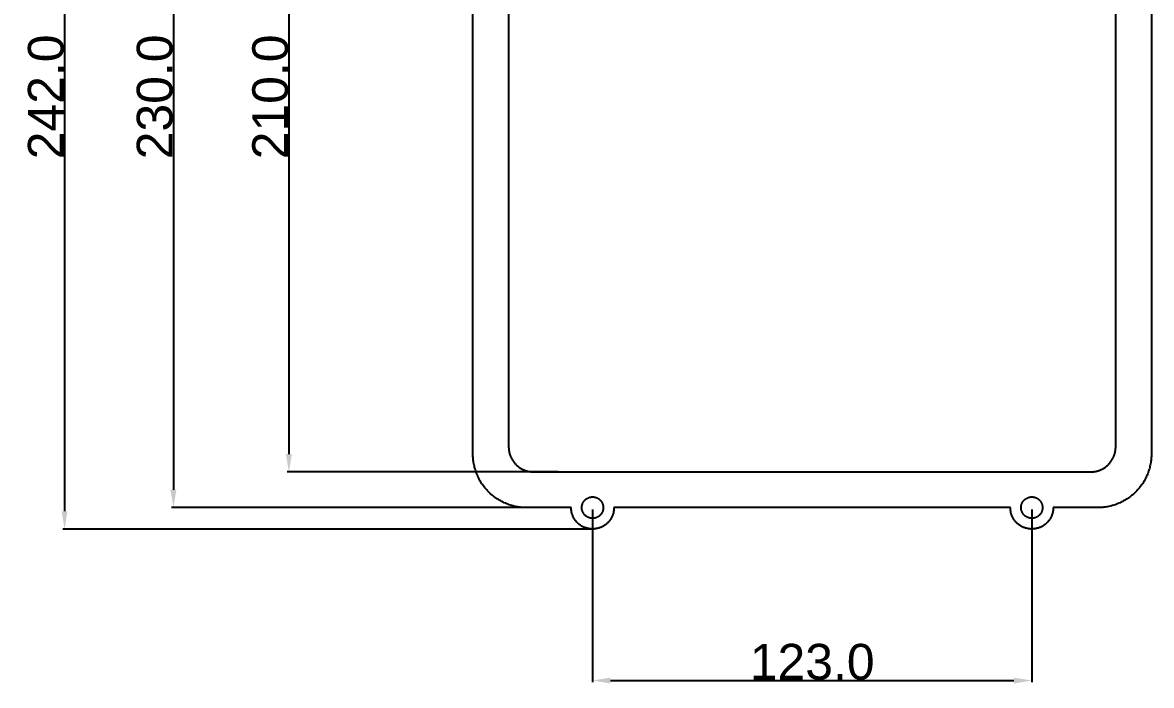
# Model space of a CAD drawing. Header units: millimetres. Extents: x 3033 to 5751, y 230 to 1450.
# Drawn here: x 4765.8 to 5081.9, y 616.5 to 802.1 of the extents above; entities that cross this region are included whole.
import ezdxf

# ---------------------------------------------------------------- set-up
doc = ezdxf.new("R2010")
doc.units = ezdxf.units.MM
doc.header["$MEASUREMENT"] = 0
doc.layers.add('Default', color=7, linetype='Continuous')
doc.layers.add('LAYER 01', color=40, linetype='Continuous')
doc.styles.add('Arial', font='arial.ttf')
doc.dimstyles.new('Dimension Style 01', dxfattribs={"dimtxt": 10, "dimasz": 5, "dimexe": 0.5, "dimexo": 0.5, "dimgap": 0.09, "dimtad": 1, "dimtoh": 1, "dimdec": 1, "dimzin": 1, "dimdsep": 46, "dimtxsty": 'Arial', "dimcen": 0.5, "dimadec": 1, "dimazin": 0, "dimtfac": 1, "dimtdec": 4, "dimtix": 1, "dimtmove": 0, "dimatfit": 3, "dimfxl": 1, "dimtolj": 1, "dimtzin": 1, "dimarcsym": 0})

# ---------------------------------------------------------------- blocks, each defined once
blk = doc.blocks.new('*D17')
at = {"layer": 'Default', "color": 0, "lineweight": -2, "transparency": 16777216}
for p, q in [((4918.91, 896.29), (4807.54, 896.29)), ((4808.04, 891.29), (4808.04, 671.29)), ((4918.91, 666.29), (4807.54, 666.29))]:
    blk.add_line(p, q, dxfattribs=at)
at = {"layer": 'Default', "color": 0, "transparency": 16777216}
for points in [[(4808.87, 891.29), (4807.2, 891.29), (4808.04, 896.29)], [(4807.2, 671.29), (4808.87, 671.29), (4808.04, 666.29)]]:
    blk.add_solid(points, dxfattribs=at)
at = {"layer": 'Defpoints', "color": 0, "transparency": 16777216}
for p in [(4919.41, 896.29), (4808.04, 666.29), (4919.41, 666.29)]:
    blk.add_point(p, dxfattribs=at)
at = {"layer": 'Default', "color": 0, "transparency": 16777216, "insert": (4802.84, 781.29), "char_height": 10, "attachment_point": 5, "rotation": 90, "style": 'Arial'}
blk.add_mtext('\\A1;230.0', dxfattribs=at)
blk = doc.blocks.new('*D18')
at = {"layer": 'Default', "color": 0, "lineweight": -2, "transparency": 16777216}
for p, q in [((4925.41, 665.79), (4925.41, 617.37)), ((5048.41, 665.79), (5048.41, 617.37)), ((4930.41, 617.87), (5043.41, 617.87))]:
    blk.add_line(p, q, dxfattribs=at)
at = {"layer": 'Default', "color": 0, "transparency": 16777216}
for points in [[(4930.41, 618.7), (4930.41, 617.04), (4925.41, 617.87)], [(5043.41, 617.04), (5043.41, 618.7), (5048.41, 617.87)]]:
    blk.add_solid(points, dxfattribs=at)
at = {"layer": 'Defpoints', "color": 0, "transparency": 16777216}
for p in [(4925.41, 666.29), (5048.41, 666.29), (5048.41, 617.87)]:
    blk.add_point(p, dxfattribs=at)
at = {"layer": 'Default', "color": 0, "transparency": 16777216, "insert": (4986.91, 623.07), "char_height": 10, "attachment_point": 5, "style": 'Arial'}
blk.add_mtext('\\A1;123.0', dxfattribs=at)
blk = doc.blocks.new('*D20')
at = {"layer": 'Default', "color": 0, "lineweight": -2, "transparency": 16777216}
for p, q in [((4915.82, 886.29), (4839.87, 886.29)), ((4840.37, 881.29), (4840.37, 681.29)), ((4915.82, 676.29), (4839.87, 676.29))]:
    blk.add_line(p, q, dxfattribs=at)
at = {"layer": 'Default', "color": 0, "transparency": 16777216}
for points in [[(4841.21, 881.29), (4839.54, 881.29), (4840.37, 886.29)], [(4839.54, 681.29), (4841.21, 681.29), (4840.37, 676.29)]]:
    blk.add_solid(points, dxfattribs=at)
at = {"layer": 'Defpoints', "color": 0, "transparency": 16777216}
for p in [(4916.32, 886.29), (4840.37, 676.29), (4916.32, 676.29)]:
    blk.add_point(p, dxfattribs=at)
at = {"layer": 'Default', "color": 0, "transparency": 16777216, "insert": (4835.18, 781.29), "char_height": 10, "attachment_point": 5, "rotation": 90, "style": 'Arial'}
blk.add_mtext('\\A1;210.0', dxfattribs=at)
blk = doc.blocks.new('*D21')
at = {"layer": 'Default', "color": 0, "lineweight": -2, "transparency": 16777216}
for p, q in [((4924.91, 902.29), (4777.05, 902.29)), ((4777.55, 897.29), (4777.55, 665.29)), ((4924.91, 660.29), (4777.05, 660.29))]:
    blk.add_line(p, q, dxfattribs=at)
at = {"layer": 'Default', "color": 0, "transparency": 16777216}
for points in [[(4778.39, 897.29), (4776.72, 897.29), (4777.55, 902.29)], [(4776.72, 665.29), (4778.39, 665.29), (4777.55, 660.29)]]:
    blk.add_solid(points, dxfattribs=at)
at = {"layer": 'Defpoints', "color": 0, "transparency": 16777216}
for p in [(4925.41, 902.29), (4777.55, 660.29), (4925.41, 660.29)]:
    blk.add_point(p, dxfattribs=at)
at = {"layer": 'Default', "color": 0, "transparency": 16777216, "insert": (4772.36, 781.29), "char_height": 10, "attachment_point": 5, "rotation": 90, "style": 'Arial'}
blk.add_mtext('\\A1;242.0', dxfattribs=at)

msp = doc.modelspace()

# ---------------------------------------------------------------- linework, layer by layer
at = {"layer": 'LAYER 01'}
for p, q in [((4891.91, 680.96), (4891.91, 881.29)), ((4901.91, 879.45), (4901.91, 683.29)), ((5071.91, 683.29), (5071.91, 879.45)), ((5081.91, 881.62), (5081.91, 681.29)), ((4901.91, 683.29), (4901.91, 683.14)), ((4901.91, 683.14), (4901.92, 682.98)), ((4901.92, 682.98), (4901.93, 682.82)), ((4901.93, 682.82), (4901.94, 682.66)), ((5071.88, 682.66), (5071.89, 682.82)), ((5071.89, 682.82), (5071.9, 682.98)), ((5071.9, 682.98), (5071.91, 683.14)), ((5071.91, 683.14), (5071.91, 683.29)), ((4891.92, 680.62), (4891.91, 680.96)), ((4891.94, 680.28), (4891.92, 680.62)), ((4891.97, 679.94), (4891.94, 680.28)), ((4892.01, 679.6), (4891.97, 679.94)), ((4901.94, 682.66), (4901.95, 682.5)), ((4901.95, 682.5), (4901.97, 682.34)), ((4901.97, 682.34), (4902, 682.18)), ((4902, 682.18), (4902.03, 682.02)), ((4902.03, 682.02), (4902.06, 681.85)), ((4902.06, 681.85), (4902.09, 681.69)), ((4902.09, 681.69), (4902.14, 681.53)), ((4902.14, 681.53), (4902.18, 681.36)), ((4902.18, 681.36), (4902.23, 681.2)), ((4902.23, 681.2), (4902.28, 681.04)), ((4902.28, 681.04), (4902.34, 680.88)), ((4902.34, 680.88), (4902.4, 680.71)), ((4902.4, 680.71), (4902.47, 680.55)), ((4902.47, 680.55), (4902.54, 680.39)), ((4902.54, 680.39), (4902.61, 680.23)), ((4902.61, 680.23), (4902.69, 680.08)), ((4902.69, 680.08), (4902.78, 679.92)), ((4902.78, 679.92), (4902.86, 679.76)), ((4902.86, 679.76), (4902.95, 679.61)), ((5070.86, 679.61), (5070.96, 679.76)), ((5070.96, 679.76), (5071.04, 679.92)), ((5071.04, 679.92), (5071.13, 680.08)), ((5071.13, 680.08), (5071.21, 680.23)), ((5071.21, 680.23), (5071.28, 680.39)), ((5071.28, 680.39), (5071.35, 680.55)), ((5071.35, 680.55), (5071.42, 680.71)), ((5071.42, 680.71), (5071.48, 680.88)), ((5071.48, 680.88), (5071.54, 681.04)), ((5071.54, 681.04), (5071.59, 681.2)), ((5071.59, 681.2), (5071.64, 681.36)), ((5071.64, 681.36), (5071.68, 681.53)), ((5071.68, 681.53), (5071.72, 681.69)), ((5071.72, 681.69), (5071.76, 681.85)), ((5071.76, 681.85), (5071.79, 682.02)), ((5071.79, 682.02), (5071.82, 682.18)), ((5071.82, 682.18), (5071.84, 682.34)), ((5071.84, 682.34), (5071.87, 682.5)), ((5071.87, 682.5), (5071.88, 682.66)), ((5081.85, 679.94), (5081.81, 679.6)), ((5081.88, 680.28), (5081.85, 679.94)), ((5081.89, 680.62), (5081.88, 680.28)), ((5081.91, 680.96), (5081.89, 680.62)), ((5081.91, 681.29), (5081.91, 680.96)), ((4892.05, 679.26), (4892.01, 679.6)), ((4892.1, 678.91), (4892.05, 679.26)), ((4892.16, 678.56), (4892.1, 678.91)), ((4892.23, 678.21), (4892.16, 678.56)), ((4892.31, 677.86), (4892.23, 678.21)), ((4892.39, 677.51), (4892.31, 677.86)), ((4892.49, 677.16), (4892.39, 677.51)), ((4892.59, 676.81), (4892.49, 677.16)), ((4892.71, 676.46), (4892.59, 676.81)), ((4902.95, 679.61), (4903.05, 679.46)), ((4903.05, 679.46), (4903.15, 679.31)), ((4903.15, 679.31), (4903.26, 679.16)), ((4903.26, 679.16), (4903.36, 679.02)), ((4903.36, 679.02), (4903.48, 678.88)), ((4903.48, 678.88), (4903.59, 678.74)), ((4903.59, 678.74), (4903.71, 678.6)), ((4903.71, 678.6), (4903.83, 678.47)), ((4903.83, 678.47), (4903.96, 678.34)), ((4903.96, 678.34), (4904.09, 678.21)), ((4904.09, 678.21), (4904.22, 678.09)), ((4904.22, 678.09), (4904.36, 677.97)), ((4904.36, 677.97), (4904.5, 677.86)), ((4904.5, 677.86), (4904.64, 677.74)), ((4904.64, 677.74), (4904.78, 677.64)), ((4904.78, 677.64), (4904.93, 677.53)), ((4904.93, 677.53), (4905.08, 677.43)), ((4905.08, 677.43), (4905.23, 677.34)), ((4905.23, 677.34), (4905.38, 677.24)), ((4905.38, 677.24), (4905.54, 677.16)), ((4905.54, 677.16), (4905.69, 677.07)), ((4905.69, 677.07), (4905.85, 676.99)), ((4905.85, 676.99), (4906.01, 676.92)), ((4906.01, 676.92), (4906.17, 676.85)), ((4906.17, 676.85), (4906.33, 676.78)), ((4906.33, 676.78), (4906.49, 676.72)), ((4906.49, 676.72), (4906.66, 676.66)), ((4906.66, 676.66), (4906.82, 676.61)), ((4906.82, 676.61), (4906.98, 676.56)), ((4906.98, 676.56), (4907.15, 676.52)), ((4907.15, 676.52), (4907.31, 676.48)), ((5066.51, 676.48), (5066.67, 676.52)), ((5066.67, 676.52), (5066.84, 676.56)), ((5066.84, 676.56), (5067, 676.61)), ((5067, 676.61), (5067.16, 676.66)), ((5067.16, 676.66), (5067.32, 676.72)), ((5067.32, 676.72), (5067.49, 676.78)), ((5067.49, 676.78), (5067.65, 676.85)), ((5067.65, 676.85), (5067.81, 676.92)), ((5067.81, 676.92), (5067.97, 676.99)), ((5067.97, 676.99), (5068.12, 677.07)), ((5068.12, 677.07), (5068.28, 677.16)), ((5068.28, 677.16), (5068.44, 677.24)), ((5068.44, 677.24), (5068.59, 677.34)), ((5068.59, 677.34), (5068.74, 677.43)), ((5068.74, 677.43), (5068.89, 677.53)), ((5068.89, 677.53), (5069.04, 677.64)), ((5069.04, 677.64), (5069.18, 677.74)), ((5069.18, 677.74), (5069.32, 677.86)), ((5069.32, 677.86), (5069.46, 677.97)), ((5069.46, 677.97), (5069.6, 678.09)), ((5069.6, 678.09), (5069.73, 678.21)), ((5069.73, 678.21), (5069.86, 678.34)), ((5069.86, 678.34), (5069.99, 678.47)), ((5069.99, 678.47), (5070.11, 678.6)), ((5070.11, 678.6), (5070.23, 678.74)), ((5070.23, 678.74), (5070.34, 678.88)), ((5070.34, 678.88), (5070.46, 679.02)), ((5070.46, 679.02), (5070.56, 679.16)), ((5070.56, 679.16), (5070.67, 679.31)), ((5070.67, 679.31), (5070.77, 679.46)), ((5070.77, 679.46), (5070.86, 679.61)), ((5081.23, 676.81), (5081.11, 676.46)), ((5081.33, 677.16), (5081.23, 676.81)), ((5081.43, 677.51), (5081.33, 677.16)), ((5081.51, 677.86), (5081.43, 677.51)), ((5081.59, 678.21), (5081.51, 677.86)), ((5081.66, 678.56), (5081.59, 678.21)), ((5081.72, 678.91), (5081.66, 678.56)), ((5081.77, 679.26), (5081.72, 678.91)), ((5081.81, 679.6), (5081.77, 679.26)), ((4892.83, 676.12), (4892.71, 676.46)), ((4892.96, 675.77), (4892.83, 676.12)), ((4893.1, 675.42), (4892.96, 675.77)), ((4893.26, 675.08), (4893.1, 675.42)), ((4893.42, 674.74), (4893.26, 675.08)), ((4893.59, 674.4), (4893.42, 674.74)), ((4893.76, 674.07), (4893.59, 674.4)), ((4893.95, 673.73), (4893.76, 674.07)), ((4894.15, 673.41), (4893.95, 673.73)), ((4894.35, 673.08), (4894.15, 673.41)), ((4907.31, 676.48), (4907.47, 676.44)), ((4907.47, 676.44), (4907.64, 676.41)), ((4907.64, 676.41), (4907.8, 676.38)), ((4907.8, 676.38), (4907.96, 676.36)), ((4907.96, 676.36), (4908.12, 676.34)), ((4908.12, 676.34), (4908.28, 676.32)), ((4908.28, 676.32), (4908.44, 676.31)), ((4908.44, 676.31), (4908.6, 676.3)), ((4908.6, 676.3), (4908.75, 676.29)), ((4908.75, 676.29), (5064.91, 676.29)), ((5064.91, 676.29), (5065.07, 676.29)), ((5065.07, 676.29), (5065.22, 676.3)), ((5065.22, 676.3), (5065.38, 676.31)), ((5065.38, 676.31), (5065.54, 676.32)), ((5065.54, 676.32), (5065.7, 676.34)), ((5065.7, 676.34), (5065.86, 676.36)), ((5065.86, 676.36), (5066.02, 676.38)), ((5066.02, 676.38), (5066.18, 676.41)), ((5066.18, 676.41), (5066.35, 676.44)), ((5066.35, 676.44), (5066.51, 676.48)), ((5079.67, 673.41), (5079.46, 673.08)), ((5079.87, 673.73), (5079.67, 673.41)), ((5080.06, 674.07), (5079.87, 673.73)), ((5080.23, 674.4), (5080.06, 674.07)), ((5080.4, 674.74), (5080.23, 674.4)), ((5080.56, 675.08), (5080.4, 674.74)), ((5080.71, 675.42), (5080.56, 675.08)), ((5080.86, 675.77), (5080.71, 675.42)), ((5080.99, 676.12), (5080.86, 675.77)), ((5081.11, 676.46), (5080.99, 676.12)), ((4894.57, 672.76), (4894.35, 673.08)), ((4894.79, 672.45), (4894.57, 672.76)), ((4895.02, 672.14), (4894.79, 672.45)), ((4895.26, 671.84), (4895.02, 672.14)), ((4895.51, 671.54), (4895.26, 671.84)), ((4895.77, 671.25), (4895.51, 671.54)), ((4896.03, 670.96), (4895.77, 671.25)), ((4896.3, 670.68), (4896.03, 670.96)), ((4896.58, 670.41), (4896.3, 670.68)), ((4896.87, 670.15), (4896.58, 670.41)), ((5077.24, 670.41), (5076.95, 670.15)), ((5077.52, 670.68), (5077.24, 670.41)), ((5077.79, 670.96), (5077.52, 670.68)), ((5078.05, 671.25), (5077.79, 670.96)), ((5078.31, 671.54), (5078.05, 671.25)), ((5078.55, 671.84), (5078.31, 671.54)), ((5078.8, 672.14), (5078.55, 671.84)), ((5079.03, 672.45), (5078.8, 672.14)), ((5079.25, 672.76), (5079.03, 672.45)), ((5079.46, 673.08), (5079.25, 672.76)), ((4897.16, 669.89), (4896.87, 670.15)), ((4897.46, 669.65), (4897.16, 669.89)), ((4897.76, 669.41), (4897.46, 669.65)), ((4898.07, 669.17), (4897.76, 669.41)), ((4898.38, 668.95), (4898.07, 669.17)), ((4898.7, 668.74), (4898.38, 668.95)), ((4899.03, 668.53), (4898.7, 668.74)), ((4899.35, 668.33), (4899.03, 668.53)), ((4899.69, 668.15), (4899.35, 668.33)), ((4900.02, 667.97), (4899.69, 668.15)), ((4900.36, 667.8), (4900.02, 667.97)), ((4900.7, 667.64), (4900.36, 667.8)), ((4901.04, 667.49), (4900.7, 667.64)), ((4901.39, 667.34), (4901.04, 667.49)), ((4901.74, 667.21), (4901.39, 667.34)), ((4902.08, 667.09), (4901.74, 667.21)), ((4902.43, 666.97), (4902.08, 667.09)), ((4922.47, 666.91), (4922.5, 667.01)), ((4922.5, 667.01), (4922.52, 667.11)), ((4922.52, 667.11), (4922.55, 667.21)), ((4922.55, 667.21), (4922.59, 667.31)), ((4922.59, 667.31), (4922.63, 667.41)), ((4922.63, 667.41), (4922.67, 667.5)), ((4922.67, 667.5), (4922.71, 667.6)), ((4922.71, 667.6), (4922.76, 667.69)), ((4922.76, 667.69), (4922.81, 667.78)), ((4922.81, 667.78), (4922.86, 667.87)), ((4922.86, 667.87), (4922.92, 667.96)), ((4922.92, 667.96), (4922.98, 668.05)), ((4922.98, 668.05), (4923.04, 668.13)), ((4923.04, 668.13), (4923.1, 668.21)), ((4923.1, 668.21), (4923.17, 668.29)), ((4923.17, 668.29), (4923.24, 668.37)), ((4923.24, 668.37), (4923.32, 668.44)), ((4923.32, 668.44), (4923.39, 668.51)), ((4923.39, 668.51), (4923.47, 668.58)), ((4923.47, 668.58), (4923.55, 668.65)), ((4923.55, 668.65), (4923.63, 668.71)), ((4923.63, 668.71), (4923.72, 668.77)), ((4923.72, 668.77), (4923.81, 668.83)), ((4923.81, 668.83), (4923.89, 668.88)), ((4923.89, 668.88), (4923.99, 668.93)), ((4923.99, 668.93), (4924.08, 668.98)), ((4924.08, 668.98), (4924.17, 669.02)), ((4924.17, 669.02), (4924.27, 669.07)), ((4924.27, 669.07), (4924.36, 669.1)), ((4924.36, 669.1), (4924.46, 669.14)), ((4924.46, 669.14), (4924.56, 669.17)), ((4924.56, 669.17), (4924.66, 669.2)), ((4924.66, 669.2), (4924.76, 669.22)), ((4924.76, 669.22), (4924.87, 669.24)), ((4924.87, 669.24), (4924.97, 669.26)), ((4924.97, 669.26), (4925.07, 669.27)), ((4925.07, 669.27), (4925.18, 669.28)), ((4925.18, 669.28), (4925.28, 669.29)), ((4925.28, 669.29), (4925.38, 669.29)), ((4925.38, 669.29), (4925.49, 669.29)), ((4925.49, 669.29), (4925.59, 669.29)), ((4925.59, 669.29), (4925.7, 669.28)), ((4925.7, 669.28), (4925.8, 669.27)), ((4925.8, 669.27), (4925.9, 669.25)), ((4925.9, 669.25), (4926, 669.23)), ((4926, 669.23), (4926.11, 669.21)), ((4926.11, 669.21), (4926.21, 669.18)), ((4926.21, 669.18), (4926.31, 669.15)), ((4926.31, 669.15), (4926.41, 669.12)), ((4926.41, 669.12), (4926.5, 669.08)), ((4926.5, 669.08), (4926.6, 669.04)), ((4926.6, 669.04), (4926.69, 669)), ((4926.69, 669), (4926.79, 668.96)), ((4926.79, 668.96), (4926.88, 668.91)), ((4926.88, 668.91), (4926.97, 668.85)), ((4926.97, 668.85), (4927.06, 668.8)), ((4927.06, 668.8), (4927.14, 668.74)), ((4927.14, 668.74), (4927.23, 668.68)), ((4927.23, 668.68), (4927.31, 668.61)), ((4927.31, 668.61), (4927.39, 668.55)), ((4927.39, 668.55), (4927.47, 668.48)), ((4927.47, 668.48), (4927.54, 668.4)), ((4927.54, 668.4), (4927.61, 668.33)), ((4927.61, 668.33), (4927.68, 668.25)), ((4927.68, 668.25), (4927.75, 668.17)), ((4927.75, 668.17), (4927.81, 668.09)), ((4927.81, 668.09), (4927.87, 668)), ((4927.87, 668), (4927.93, 667.92)), ((4927.93, 667.92), (4927.99, 667.83)), ((4927.99, 667.83), (4928.04, 667.74)), ((4928.04, 667.74), (4928.09, 667.65)), ((4928.09, 667.65), (4928.13, 667.55)), ((4928.13, 667.55), (4928.17, 667.46)), ((4928.17, 667.46), (4928.21, 667.36)), ((4928.21, 667.36), (4928.25, 667.26)), ((4928.25, 667.26), (4928.28, 667.16)), ((4928.28, 667.16), (4928.31, 667.06)), ((4928.31, 667.06), (4928.33, 666.96)), ((5045.47, 666.91), (5045.5, 667.01)), ((5045.5, 667.01), (5045.52, 667.11)), ((5045.52, 667.11), (5045.55, 667.21)), ((5045.55, 667.21), (5045.59, 667.31)), ((5045.59, 667.31), (5045.63, 667.41)), ((5045.63, 667.41), (5045.67, 667.5)), ((5045.67, 667.5), (5045.71, 667.6)), ((5045.71, 667.6), (5045.76, 667.69)), ((5045.76, 667.69), (5045.81, 667.78)), ((5045.81, 667.78), (5045.86, 667.87)), ((5045.86, 667.87), (5045.92, 667.96)), ((5045.92, 667.96), (5045.98, 668.05)), ((5045.98, 668.05), (5046.04, 668.13)), ((5046.04, 668.13), (5046.1, 668.21)), ((5046.1, 668.21), (5046.17, 668.29)), ((5046.17, 668.29), (5046.24, 668.37)), ((5046.24, 668.37), (5046.32, 668.44)), ((5046.32, 668.44), (5046.39, 668.51)), ((5046.39, 668.51), (5046.47, 668.58)), ((5046.47, 668.58), (5046.55, 668.65)), ((5046.55, 668.65), (5046.63, 668.71)), ((5046.63, 668.71), (5046.72, 668.77)), ((5046.72, 668.77), (5046.81, 668.83)), ((5046.81, 668.83), (5046.89, 668.88)), ((5046.89, 668.88), (5046.99, 668.93)), ((5046.99, 668.93), (5047.08, 668.98)), ((5047.08, 668.98), (5047.17, 669.02)), ((5047.17, 669.02), (5047.27, 669.07)), ((5047.27, 669.07), (5047.36, 669.1)), ((5047.36, 669.1), (5047.46, 669.14)), ((5047.46, 669.14), (5047.56, 669.17)), ((5047.56, 669.17), (5047.66, 669.2)), ((5047.66, 669.2), (5047.76, 669.22)), ((5047.76, 669.22), (5047.87, 669.24)), ((5047.87, 669.24), (5047.97, 669.26)), ((5047.97, 669.26), (5048.07, 669.27)), ((5048.07, 669.27), (5048.18, 669.28)), ((5048.18, 669.28), (5048.28, 669.29)), ((5048.28, 669.29), (5048.38, 669.29)), ((5048.38, 669.29), (5048.49, 669.29)), ((5048.49, 669.29), (5048.59, 669.29)), ((5048.59, 669.29), (5048.7, 669.28)), ((5048.7, 669.28), (5048.8, 669.27)), ((5048.8, 669.27), (5048.9, 669.25)), ((5048.9, 669.25), (5049, 669.23)), ((5049, 669.23), (5049.11, 669.21)), ((5049.11, 669.21), (5049.21, 669.18)), ((5049.21, 669.18), (5049.31, 669.15)), ((5049.31, 669.15), (5049.41, 669.12)), ((5049.41, 669.12), (5049.5, 669.08)), ((5049.5, 669.08), (5049.6, 669.04)), ((5049.6, 669.04), (5049.69, 669)), ((5049.69, 669), (5049.79, 668.96)), ((5049.79, 668.96), (5049.88, 668.91)), ((5049.88, 668.91), (5049.97, 668.85)), ((5049.97, 668.85), (5050.06, 668.8)), ((5050.06, 668.8), (5050.14, 668.74)), ((5050.14, 668.74), (5050.23, 668.68)), ((5050.23, 668.68), (5050.31, 668.61)), ((5050.31, 668.61), (5050.39, 668.55)), ((5050.39, 668.55), (5050.47, 668.48)), ((5050.47, 668.48), (5050.54, 668.4)), ((5050.54, 668.4), (5050.61, 668.33)), ((5050.61, 668.33), (5050.68, 668.25)), ((5050.68, 668.25), (5050.75, 668.17)), ((5050.75, 668.17), (5050.81, 668.09)), ((5050.81, 668.09), (5050.87, 668)), ((5050.87, 668), (5050.93, 667.92)), ((5050.93, 667.92), (5050.99, 667.83)), ((5050.99, 667.83), (5051.04, 667.74)), ((5051.04, 667.74), (5051.09, 667.65)), ((5051.09, 667.65), (5051.13, 667.55)), ((5051.13, 667.55), (5051.17, 667.46)), ((5051.17, 667.46), (5051.21, 667.36)), ((5051.21, 667.36), (5051.25, 667.26)), ((5051.25, 667.26), (5051.28, 667.16)), ((5051.28, 667.16), (5051.31, 667.06)), ((5051.31, 667.06), (5051.33, 666.96)), ((5071.74, 667.09), (5071.39, 666.97)), ((5072.08, 667.21), (5071.74, 667.09)), ((5072.43, 667.34), (5072.08, 667.21)), ((5072.78, 667.49), (5072.43, 667.34)), ((5073.12, 667.64), (5072.78, 667.49)), ((5073.46, 667.8), (5073.12, 667.64)), ((5073.8, 667.97), (5073.46, 667.8)), ((5074.13, 668.15), (5073.8, 667.97)), ((5074.47, 668.33), (5074.13, 668.15)), ((5074.79, 668.53), (5074.47, 668.33)), ((5075.12, 668.74), (5074.79, 668.53)), ((5075.44, 668.95), (5075.12, 668.74)), ((5075.75, 669.17), (5075.44, 668.95)), ((5076.06, 669.41), (5075.75, 669.17)), ((5076.36, 669.65), (5076.06, 669.41)), ((5076.66, 669.89), (5076.36, 669.65)), ((5076.95, 670.15), (5076.66, 669.89)), ((4902.78, 666.87), (4902.43, 666.97)), ((4903.13, 666.77), (4902.78, 666.87)), ((4903.48, 666.69), (4903.13, 666.77)), ((4903.83, 666.61), (4903.48, 666.69)), ((4904.18, 666.54), (4903.83, 666.61)), ((4904.53, 666.48), (4904.18, 666.54)), ((4904.87, 666.43), (4904.53, 666.48)), ((4905.22, 666.39), (4904.87, 666.43)), ((4905.56, 666.35), (4905.22, 666.39)), ((4905.9, 666.32), (4905.56, 666.35)), ((4906.24, 666.31), (4905.9, 666.32)), ((4906.58, 666.29), (4906.24, 666.31)), ((4919.41, 666.29), (4906.58, 666.29)), ((4919.41, 666.08), (4919.41, 666.29)), ((4919.42, 665.88), (4919.41, 666.08)), ((4919.44, 665.67), (4919.42, 665.88)), ((4919.47, 665.47), (4919.44, 665.67)), ((4919.5, 665.26), (4919.47, 665.47)), ((4919.54, 665.06), (4919.5, 665.26)), ((4919.58, 664.86), (4919.54, 665.06)), ((4919.64, 664.65), (4919.58, 664.86)), ((4919.7, 664.46), (4919.64, 664.65)), ((4919.76, 664.26), (4919.7, 664.46)), ((4919.84, 664.07), (4919.76, 664.26)), ((4919.92, 663.88), (4919.84, 664.07)), ((4920, 663.69), (4919.92, 663.88)), ((4922.41, 666.4), (4922.42, 666.5)), ((4922.41, 666.29), (4922.41, 666.4)), ((4922.41, 666.19), (4922.41, 666.29)), ((4922.42, 666.08), (4922.41, 666.19)), ((4922.42, 666.5), (4922.43, 666.6)), ((4922.43, 665.98), (4922.42, 666.08)), ((4922.43, 666.6), (4922.44, 666.71)), ((4922.44, 665.88), (4922.43, 665.98)), ((4922.44, 666.71), (4922.45, 666.81)), ((4922.45, 665.77), (4922.44, 665.88)), ((4922.45, 666.81), (4922.47, 666.91)), ((4922.47, 665.67), (4922.45, 665.77)), ((4922.5, 665.57), (4922.47, 665.67)), ((4922.52, 665.47), (4922.5, 665.57)), ((4922.55, 665.37), (4922.52, 665.47)), ((4922.59, 665.27), (4922.55, 665.37)), ((4922.63, 665.17), (4922.59, 665.27)), ((4922.67, 665.08), (4922.63, 665.17)), ((4922.71, 664.98), (4922.67, 665.08)), ((4922.76, 664.89), (4922.71, 664.98)), ((4922.81, 664.8), (4922.76, 664.89)), ((4922.86, 664.71), (4922.81, 664.8)), ((4922.92, 664.62), (4922.86, 664.71)), ((4922.98, 664.54), (4922.92, 664.62)), ((4923.04, 664.45), (4922.98, 664.54)), ((4923.1, 664.37), (4923.04, 664.45)), ((4923.17, 664.29), (4923.1, 664.37)), ((4923.24, 664.22), (4923.17, 664.29)), ((4923.32, 664.14), (4923.24, 664.22)), ((4923.39, 664.07), (4923.32, 664.14)), ((4923.47, 664), (4923.39, 664.07)), ((4923.55, 663.94), (4923.47, 664)), ((4923.63, 663.87), (4923.55, 663.94)), ((4923.72, 663.81), (4923.63, 663.87)), ((4927.14, 663.84), (4927.06, 663.78)), ((4927.23, 663.9), (4927.14, 663.84)), ((4927.31, 663.97), (4927.23, 663.9)), ((4927.39, 664.04), (4927.31, 663.97)), ((4927.47, 664.11), (4927.39, 664.04)), ((4927.54, 664.18), (4927.47, 664.11)), ((4927.61, 664.25), (4927.54, 664.18)), ((4927.68, 664.33), (4927.61, 664.25)), ((4927.75, 664.41), (4927.68, 664.33)), ((4927.81, 664.49), (4927.75, 664.41)), ((4927.87, 664.58), (4927.81, 664.49)), ((4927.93, 664.67), (4927.87, 664.58)), ((4927.99, 664.75), (4927.93, 664.67)), ((4928.04, 664.84), (4927.99, 664.75)), ((4928.09, 664.94), (4928.04, 664.84)), ((4928.13, 665.03), (4928.09, 664.94)), ((4928.17, 665.12), (4928.13, 665.03)), ((4928.21, 665.22), (4928.17, 665.12)), ((4928.25, 665.32), (4928.21, 665.22)), ((4928.28, 665.42), (4928.25, 665.32)), ((4928.31, 665.52), (4928.28, 665.42)), ((4928.33, 665.62), (4928.31, 665.52)), ((4928.33, 666.96), (4928.36, 666.86)), ((4928.36, 665.72), (4928.33, 665.62)), ((4928.36, 666.86), (4928.37, 666.76)), ((4928.37, 665.82), (4928.36, 665.72)), ((4928.37, 666.76), (4928.39, 666.65)), ((4928.39, 665.93), (4928.37, 665.82)), ((4928.39, 666.65), (4928.4, 666.55)), ((4928.4, 666.03), (4928.39, 665.93)), ((4928.4, 666.55), (4928.41, 666.45)), ((4928.41, 666.13), (4928.4, 666.03)), ((4928.41, 666.45), (4928.41, 666.34)), ((4928.41, 666.34), (4928.41, 666.24)), ((4928.41, 666.24), (4928.41, 666.13)), ((4930.9, 663.88), (4930.82, 663.69)), ((4930.98, 664.07), (4930.9, 663.88)), ((4931.06, 664.26), (4930.98, 664.07)), ((4931.12, 664.46), (4931.06, 664.26)), ((4931.18, 664.65), (4931.12, 664.46)), ((4931.24, 664.86), (4931.18, 664.65)), ((4931.28, 665.06), (4931.24, 664.86)), ((4931.32, 665.26), (4931.28, 665.06)), ((4931.35, 665.47), (4931.32, 665.26)), ((4931.38, 665.67), (4931.35, 665.47)), ((4931.4, 665.88), (4931.38, 665.67)), ((4931.41, 666.08), (4931.4, 665.88)), ((4931.41, 666.29), (4931.41, 666.08)), ((5042.41, 666.29), (4931.41, 666.29)), ((5042.41, 666.08), (5042.41, 666.29)), ((5042.42, 665.88), (5042.41, 666.08)), ((5042.44, 665.67), (5042.42, 665.88)), ((5042.47, 665.47), (5042.44, 665.67)), ((5042.5, 665.26), (5042.47, 665.47)), ((5042.54, 665.06), (5042.5, 665.26)), ((5042.58, 664.86), (5042.54, 665.06)), ((5042.64, 664.65), (5042.58, 664.86)), ((5042.7, 664.46), (5042.64, 664.65)), ((5042.76, 664.26), (5042.7, 664.46)), ((5042.84, 664.07), (5042.76, 664.26)), ((5042.92, 663.88), (5042.84, 664.07)), ((5043, 663.69), (5042.92, 663.88)), ((5045.41, 666.4), (5045.42, 666.5)), ((5045.41, 666.29), (5045.41, 666.4)), ((5045.41, 666.19), (5045.41, 666.29)), ((5045.42, 666.08), (5045.41, 666.19)), ((5045.42, 666.5), (5045.43, 666.6)), ((5045.43, 665.98), (5045.42, 666.08)), ((5045.43, 666.6), (5045.44, 666.71)), ((5045.44, 665.88), (5045.43, 665.98)), ((5045.44, 666.71), (5045.45, 666.81)), ((5045.45, 665.77), (5045.44, 665.88)), ((5045.45, 666.81), (5045.47, 666.91)), ((5045.47, 665.67), (5045.45, 665.77)), ((5045.5, 665.57), (5045.47, 665.67)), ((5045.52, 665.47), (5045.5, 665.57)), ((5045.55, 665.37), (5045.52, 665.47)), ((5045.59, 665.27), (5045.55, 665.37)), ((5045.63, 665.17), (5045.59, 665.27)), ((5045.67, 665.08), (5045.63, 665.17)), ((5045.71, 664.98), (5045.67, 665.08)), ((5045.76, 664.89), (5045.71, 664.98)), ((5045.81, 664.8), (5045.76, 664.89)), ((5045.86, 664.71), (5045.81, 664.8)), ((5045.92, 664.62), (5045.86, 664.71)), ((5045.98, 664.54), (5045.92, 664.62)), ((5046.04, 664.45), (5045.98, 664.54)), ((5046.1, 664.37), (5046.04, 664.45)), ((5046.17, 664.29), (5046.1, 664.37)), ((5046.24, 664.22), (5046.17, 664.29)), ((5046.32, 664.14), (5046.24, 664.22)), ((5046.39, 664.07), (5046.32, 664.14)), ((5046.47, 664), (5046.39, 664.07)), ((5046.55, 663.94), (5046.47, 664)), ((5046.63, 663.87), (5046.55, 663.94)), ((5046.72, 663.81), (5046.63, 663.87)), ((5050.14, 663.84), (5050.06, 663.78)), ((5050.23, 663.9), (5050.14, 663.84)), ((5050.31, 663.97), (5050.23, 663.9)), ((5050.39, 664.04), (5050.31, 663.97)), ((5050.47, 664.11), (5050.39, 664.04)), ((5050.54, 664.18), (5050.47, 664.11)), ((5050.61, 664.25), (5050.54, 664.18)), ((5050.68, 664.33), (5050.61, 664.25)), ((5050.75, 664.41), (5050.68, 664.33)), ((5050.81, 664.49), (5050.75, 664.41)), ((5050.87, 664.58), (5050.81, 664.49)), ((5050.93, 664.67), (5050.87, 664.58)), ((5050.99, 664.75), (5050.93, 664.67)), ((5051.04, 664.84), (5050.99, 664.75)), ((5051.09, 664.94), (5051.04, 664.84)), ((5051.13, 665.03), (5051.09, 664.94)), ((5051.17, 665.12), (5051.13, 665.03)), ((5051.21, 665.22), (5051.17, 665.12)), ((5051.25, 665.32), (5051.21, 665.22)), ((5051.28, 665.42), (5051.25, 665.32)), ((5051.31, 665.52), (5051.28, 665.42)), ((5051.33, 665.62), (5051.31, 665.52)), ((5051.33, 666.96), (5051.36, 666.86)), ((5051.36, 665.72), (5051.33, 665.62)), ((5051.36, 666.86), (5051.37, 666.76)), ((5051.37, 665.82), (5051.36, 665.72)), ((5051.37, 666.76), (5051.39, 666.65)), ((5051.39, 665.93), (5051.37, 665.82)), ((5051.39, 666.65), (5051.4, 666.55)), ((5051.4, 666.03), (5051.39, 665.93)), ((5051.4, 666.55), (5051.41, 666.45)), ((5051.41, 666.13), (5051.4, 666.03)), ((5051.41, 666.45), (5051.41, 666.34)), ((5051.41, 666.34), (5051.41, 666.24)), ((5051.41, 666.24), (5051.41, 666.13)), ((5053.9, 663.88), (5053.82, 663.69)), ((5053.98, 664.07), (5053.9, 663.88)), ((5054.06, 664.26), (5053.98, 664.07)), ((5054.12, 664.46), (5054.06, 664.26)), ((5054.18, 664.65), (5054.12, 664.46)), ((5054.24, 664.86), (5054.18, 664.65)), ((5054.28, 665.06), (5054.24, 664.86)), ((5054.32, 665.26), (5054.28, 665.06)), ((5054.35, 665.47), (5054.32, 665.26)), ((5054.38, 665.67), (5054.35, 665.47)), ((5054.4, 665.88), (5054.38, 665.67)), ((5054.41, 666.08), (5054.4, 665.88)), ((5054.41, 666.29), (5054.41, 666.08)), ((5067.24, 666.29), (5054.41, 666.29)), ((5067.58, 666.31), (5067.24, 666.29)), ((5067.92, 666.32), (5067.58, 666.31)), ((5068.26, 666.35), (5067.92, 666.32)), ((5068.6, 666.39), (5068.26, 666.35)), ((5068.95, 666.43), (5068.6, 666.39)), ((5069.29, 666.48), (5068.95, 666.43)), ((5069.64, 666.54), (5069.29, 666.48)), ((5069.99, 666.61), (5069.64, 666.54)), ((5070.34, 666.69), (5069.99, 666.61)), ((5070.69, 666.77), (5070.34, 666.69)), ((5071.04, 666.87), (5070.69, 666.77)), ((5071.39, 666.97), (5071.04, 666.87)), ((4920.1, 663.5), (4920, 663.69)), ((4920.2, 663.32), (4920.1, 663.5)), ((4920.3, 663.14), (4920.2, 663.32)), ((4920.41, 662.97), (4920.3, 663.14)), ((4920.53, 662.8), (4920.41, 662.97)), ((4920.65, 662.63), (4920.53, 662.8)), ((4920.78, 662.47), (4920.65, 662.63)), ((4920.92, 662.31), (4920.78, 662.47)), ((4921.06, 662.16), (4920.92, 662.31)), ((4921.2, 662.01), (4921.06, 662.16)), ((4921.35, 661.87), (4921.2, 662.01)), ((4921.51, 661.73), (4921.35, 661.87)), ((4921.67, 661.6), (4921.51, 661.73)), ((4921.83, 661.47), (4921.67, 661.6)), ((4922, 661.35), (4921.83, 661.47)), ((4922.17, 661.24), (4922, 661.35)), ((4922.35, 661.13), (4922.17, 661.24)), ((4922.53, 661.03), (4922.35, 661.13)), ((4922.71, 660.93), (4922.53, 661.03)), ((4922.9, 660.84), (4922.71, 660.93)), ((4923.09, 660.76), (4922.9, 660.84)), ((4923.28, 660.68), (4923.09, 660.76)), ((4923.48, 660.61), (4923.28, 660.68)), ((4923.81, 663.76), (4923.72, 663.81)), ((4923.89, 663.7), (4923.81, 663.76)), ((4923.99, 663.65), (4923.89, 663.7)), ((4924.08, 663.6), (4923.99, 663.65)), ((4924.17, 663.56), (4924.08, 663.6)), ((4924.27, 663.52), (4924.17, 663.56)), ((4924.36, 663.48), (4924.27, 663.52)), ((4924.46, 663.44), (4924.36, 663.48)), ((4924.56, 663.41), (4924.46, 663.44)), ((4924.66, 663.39), (4924.56, 663.41)), ((4924.76, 663.36), (4924.66, 663.39)), ((4924.87, 663.34), (4924.76, 663.36)), ((4924.97, 663.32), (4924.87, 663.34)), ((4925.07, 663.31), (4924.97, 663.32)), ((4925.18, 663.3), (4925.07, 663.31)), ((4925.28, 663.29), (4925.18, 663.3)), ((4925.38, 663.29), (4925.28, 663.29)), ((4925.49, 663.29), (4925.38, 663.29)), ((4925.59, 663.3), (4925.49, 663.29)), ((4925.7, 663.3), (4925.59, 663.3)), ((4925.8, 663.32), (4925.7, 663.3)), ((4925.9, 663.33), (4925.8, 663.32)), ((4926, 663.35), (4925.9, 663.33)), ((4926.11, 663.37), (4926, 663.35)), ((4926.21, 663.4), (4926.11, 663.37)), ((4926.31, 663.43), (4926.21, 663.4)), ((4926.41, 663.46), (4926.31, 663.43)), ((4926.5, 663.5), (4926.41, 663.46)), ((4926.6, 663.54), (4926.5, 663.5)), ((4926.69, 663.58), (4926.6, 663.54)), ((4926.79, 663.63), (4926.69, 663.58)), ((4926.88, 663.68), (4926.79, 663.63)), ((4926.97, 663.73), (4926.88, 663.68)), ((4927.06, 663.78), (4926.97, 663.73)), ((4927.54, 660.68), (4927.34, 660.61)), ((4927.73, 660.76), (4927.54, 660.68)), ((4927.92, 660.84), (4927.73, 660.76)), ((4928.11, 660.93), (4927.92, 660.84)), ((4928.29, 661.03), (4928.11, 660.93)), ((4928.47, 661.13), (4928.29, 661.03)), ((4928.65, 661.24), (4928.47, 661.13)), ((4928.82, 661.35), (4928.65, 661.24)), ((4928.99, 661.47), (4928.82, 661.35)), ((4929.15, 661.6), (4928.99, 661.47)), ((4929.31, 661.73), (4929.15, 661.6)), ((4929.47, 661.87), (4929.31, 661.73)), ((4929.62, 662.01), (4929.47, 661.87)), ((4929.76, 662.16), (4929.62, 662.01)), ((4929.9, 662.31), (4929.76, 662.16)), ((4930.04, 662.47), (4929.9, 662.31)), ((4930.16, 662.63), (4930.04, 662.47)), ((4930.29, 662.8), (4930.16, 662.63)), ((4930.41, 662.97), (4930.29, 662.8)), ((4930.52, 663.14), (4930.41, 662.97)), ((4930.62, 663.32), (4930.52, 663.14)), ((4930.72, 663.5), (4930.62, 663.32)), ((4930.82, 663.69), (4930.72, 663.5)), ((5043.1, 663.5), (5043, 663.69)), ((5043.2, 663.32), (5043.1, 663.5)), ((5043.3, 663.14), (5043.2, 663.32)), ((5043.41, 662.97), (5043.3, 663.14)), ((5043.53, 662.8), (5043.41, 662.97)), ((5043.65, 662.63), (5043.53, 662.8)), ((5043.78, 662.47), (5043.65, 662.63)), ((5043.92, 662.31), (5043.78, 662.47)), ((5044.06, 662.16), (5043.92, 662.31)), ((5044.2, 662.01), (5044.06, 662.16)), ((5044.35, 661.87), (5044.2, 662.01)), ((5044.51, 661.73), (5044.35, 661.87)), ((5044.67, 661.6), (5044.51, 661.73)), ((5044.83, 661.47), (5044.67, 661.6)), ((5045, 661.35), (5044.83, 661.47)), ((5045.17, 661.24), (5045, 661.35)), ((5045.35, 661.13), (5045.17, 661.24)), ((5045.53, 661.03), (5045.35, 661.13)), ((5045.71, 660.93), (5045.53, 661.03)), ((5045.9, 660.84), (5045.71, 660.93)), ((5046.09, 660.76), (5045.9, 660.84)), ((5046.28, 660.68), (5046.09, 660.76)), ((5046.48, 660.61), (5046.28, 660.68)), ((5046.81, 663.76), (5046.72, 663.81)), ((5046.89, 663.7), (5046.81, 663.76)), ((5046.99, 663.65), (5046.89, 663.7)), ((5047.08, 663.6), (5046.99, 663.65)), ((5047.17, 663.56), (5047.08, 663.6)), ((5047.27, 663.52), (5047.17, 663.56)), ((5047.36, 663.48), (5047.27, 663.52)), ((5047.46, 663.44), (5047.36, 663.48)), ((5047.56, 663.41), (5047.46, 663.44)), ((5047.66, 663.39), (5047.56, 663.41)), ((5047.76, 663.36), (5047.66, 663.39)), ((5047.87, 663.34), (5047.76, 663.36)), ((5047.97, 663.32), (5047.87, 663.34)), ((5048.07, 663.31), (5047.97, 663.32)), ((5048.18, 663.3), (5048.07, 663.31)), ((5048.28, 663.29), (5048.18, 663.3)), ((5048.38, 663.29), (5048.28, 663.29)), ((5048.49, 663.29), (5048.38, 663.29)), ((5048.59, 663.3), (5048.49, 663.29)), ((5048.7, 663.3), (5048.59, 663.3)), ((5048.8, 663.32), (5048.7, 663.3)), ((5048.9, 663.33), (5048.8, 663.32)), ((5049, 663.35), (5048.9, 663.33)), ((5049.11, 663.37), (5049, 663.35)), ((5049.21, 663.4), (5049.11, 663.37)), ((5049.31, 663.43), (5049.21, 663.4)), ((5049.41, 663.46), (5049.31, 663.43)), ((5049.5, 663.5), (5049.41, 663.46)), ((5049.6, 663.54), (5049.5, 663.5)), ((5049.69, 663.58), (5049.6, 663.54)), ((5049.79, 663.63), (5049.69, 663.58)), ((5049.88, 663.68), (5049.79, 663.63)), ((5049.97, 663.73), (5049.88, 663.68)), ((5050.06, 663.78), (5049.97, 663.73)), ((5050.54, 660.68), (5050.34, 660.61)), ((5050.73, 660.76), (5050.54, 660.68)), ((5050.92, 660.84), (5050.73, 660.76)), ((5051.11, 660.93), (5050.92, 660.84)), ((5051.29, 661.03), (5051.11, 660.93)), ((5051.47, 661.13), (5051.29, 661.03)), ((5051.65, 661.24), (5051.47, 661.13)), ((5051.82, 661.35), (5051.65, 661.24)), ((5051.99, 661.47), (5051.82, 661.35)), ((5052.15, 661.6), (5051.99, 661.47)), ((5052.31, 661.73), (5052.15, 661.6)), ((5052.47, 661.87), (5052.31, 661.73)), ((5052.62, 662.01), (5052.47, 661.87)), ((5052.76, 662.16), (5052.62, 662.01)), ((5052.9, 662.31), (5052.76, 662.16)), ((5053.04, 662.47), (5052.9, 662.31)), ((5053.16, 662.63), (5053.04, 662.47)), ((5053.29, 662.8), (5053.16, 662.63)), ((5053.41, 662.97), (5053.29, 662.8)), ((5053.52, 663.14), (5053.41, 662.97)), ((5053.62, 663.32), (5053.52, 663.14)), ((5053.72, 663.5), (5053.62, 663.32)), ((5053.82, 663.69), (5053.72, 663.5)), ((4923.67, 660.55), (4923.48, 660.61)), ((4923.87, 660.49), (4923.67, 660.55)), ((4924.07, 660.44), (4923.87, 660.49)), ((4924.28, 660.4), (4924.07, 660.44)), ((4924.48, 660.36), (4924.28, 660.4)), ((4924.69, 660.33), (4924.48, 660.36)), ((4924.89, 660.31), (4924.69, 660.33)), ((4925.1, 660.3), (4924.89, 660.31)), ((4925.31, 660.29), (4925.1, 660.3)), ((4925.51, 660.29), (4925.31, 660.29)), ((4925.72, 660.3), (4925.51, 660.29)), ((4925.93, 660.31), (4925.72, 660.3)), ((4926.13, 660.33), (4925.93, 660.31)), ((4926.34, 660.36), (4926.13, 660.33)), ((4926.54, 660.4), (4926.34, 660.36)), ((4926.74, 660.44), (4926.54, 660.4)), ((4926.95, 660.49), (4926.74, 660.44)), ((4927.15, 660.55), (4926.95, 660.49)), ((4927.34, 660.61), (4927.15, 660.55)), ((5046.67, 660.55), (5046.48, 660.61)), ((5046.87, 660.49), (5046.67, 660.55)), ((5047.07, 660.44), (5046.87, 660.49)), ((5047.28, 660.4), (5047.07, 660.44)), ((5047.48, 660.36), (5047.28, 660.4)), ((5047.69, 660.33), (5047.48, 660.36)), ((5047.89, 660.31), (5047.69, 660.33)), ((5048.1, 660.3), (5047.89, 660.31)), ((5048.31, 660.29), (5048.1, 660.3)), ((5048.51, 660.29), (5048.31, 660.29)), ((5048.72, 660.3), (5048.51, 660.29)), ((5048.93, 660.31), (5048.72, 660.3)), ((5049.13, 660.33), (5048.93, 660.31)), ((5049.34, 660.36), (5049.13, 660.33)), ((5049.54, 660.4), (5049.34, 660.36)), ((5049.74, 660.44), (5049.54, 660.4)), ((5049.95, 660.49), (5049.74, 660.44)), ((5050.15, 660.55), (5049.95, 660.49)), ((5050.34, 660.61), (5050.15, 660.55))]:
    msp.add_line(p, q, dxfattribs=at)

# ---------------------------------------------------------------- dimensions: what is measured, and where the dimension line sits
at = {"layer": 'Default'}
for base, p1, p2, picture, middle in [((4777.55, 660.29), (4925.41, 902.29), (4925.41, 660.29), '*D21', (4772.36, 781.29)), ((4808.04, 666.29), (4919.41, 896.29), (4919.41, 666.29), '*D17', (4802.84, 781.29)), ((4840.37, 676.29), (4916.32, 886.29), (4916.32, 676.29), '*D20', (4835.18, 781.29))]:
    dim = msp.add_linear_dim(base=base, p1=p1, p2=p2, angle=90, dimstyle='Dimension Style 01', override={"dimtmove": 1}, dxfattribs=at)
    dim.commit()
    dim.dimension.update_dxf_attribs({"geometry": picture, "text_midpoint": middle})
dim = msp.add_linear_dim(base=(5048.41, 617.87), p1=(4925.41, 666.29), p2=(5048.41, 666.29), dimstyle='Dimension Style 01', override={"dimtmove": 1}, dxfattribs=at)
dim.commit()
dim.dimension.update_dxf_attribs({"geometry": '*D18', "text_midpoint": (4986.91, 623.07)})

doc.saveas('drawing.dxf')
